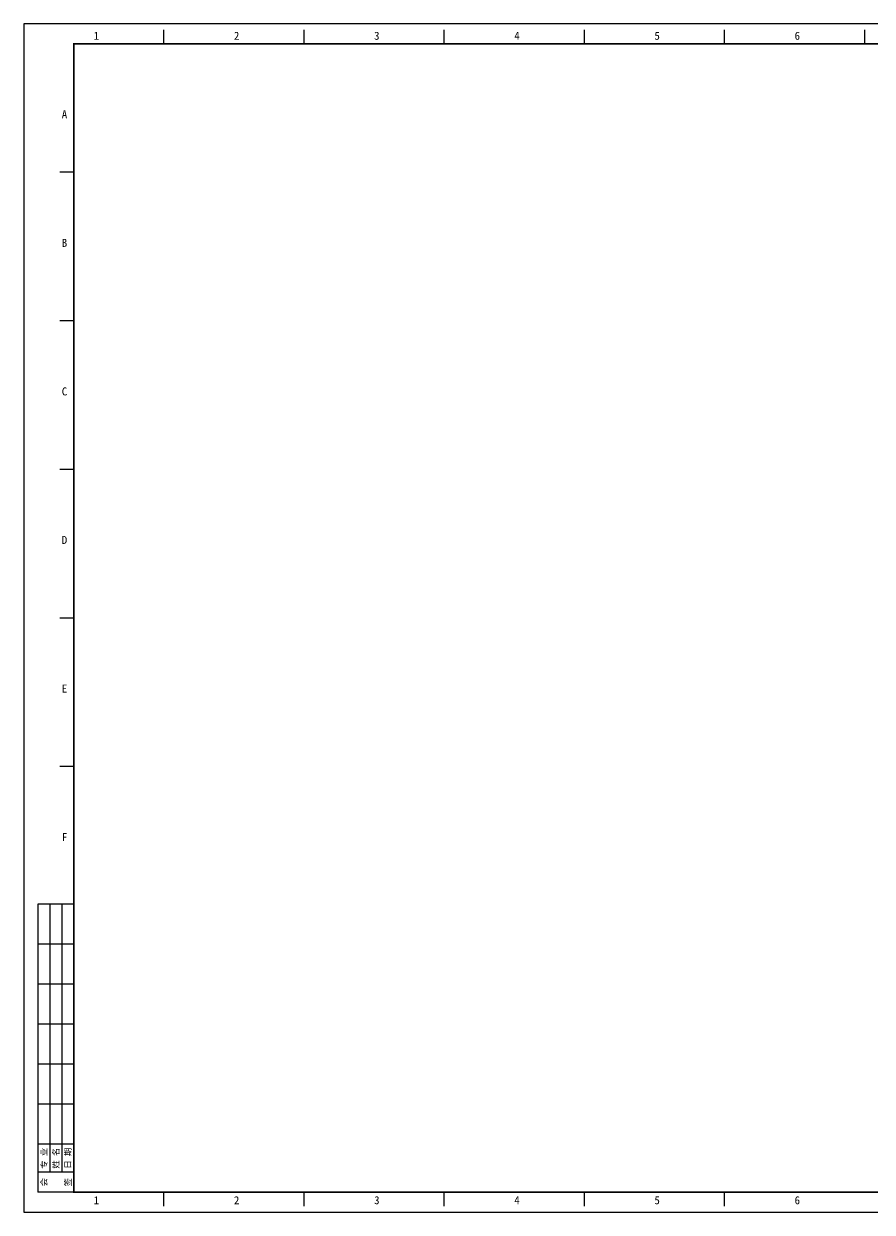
# Model space of a CAD drawing. Extents: x -651 to 190, y -95 to 499.
# Drawn here: x -651 to -227, y -95 to 499 of the extents above; entities that cross this region are included whole.
import ezdxf
from ezdxf.enums import TextEntityAlignment as Align

# ---------------------------------------------------------------- set-up
doc = ezdxf.new("R2010")
doc.units = 0
doc.header["$MEASUREMENT"] = 0
doc.layers.get('0').update_dxf_attribs({"linetype": 'CONTINUOUS'})
doc.styles.add('HUALUC', font='')
doc.styles.get('HUALUC').set_extended_font_data('宋体')

msp = doc.modelspace()

# ---------------------------------------------------------------- linework, layer by layer
for p, q in [((190.15, 499), (-650.85, 499)), ((-650.85, 499), (-650.85, -95)), ((-650.85, 499), (-650.85, -95)), ((-580.77, 489), (-580.77, 496)), ((-510.69, 489), (-510.69, 496)), ((-440.6, 489), (-440.6, 496)), ((-370.52, 489), (-370.52, 496)), ((-300.44, 489), (-300.44, 496)), ((-230.35, 489), (-230.35, 496)), ((-625.85, 489), (-625.85, 489)), ((-625.85, 424.75), (-632.85, 424.75)), ((-625.85, 350.5), (-632.85, 350.5)), ((-625.85, 276.25), (-632.85, 276.25)), ((-625.85, 202), (-632.85, 202)), ((-625.85, 127.75), (-632.85, 127.75)), ((-643.85, 59), (-643.85, -85)), ((-625.85, 59), (-643.85, 59)), ((-637.85, 59), (-637.85, -75)), ((-631.85, 59), (-631.85, -75)), ((-625.85, 39), (-643.85, 39)), ((-625.85, 19), (-643.85, 19)), ((-625.85, -1), (-643.85, -1)), ((-625.85, -21), (-643.85, -21)), ((-625.85, -41), (-643.85, -41)), ((-625.85, -61), (-643.85, -61)), ((-625.85, -75), (-643.85, -75)), ((-625.85, -85), (-643.85, -85)), ((-580.77, -92), (-580.77, -85)), ((-510.69, -92), (-510.69, -85)), ((-440.6, -92), (-440.6, -85)), ((-370.52, -92), (-370.52, -85)), ((-300.44, -92), (-300.44, -85)), ((-650.85, -95), (190.15, -95))]:
    msp.add_line(p, q)
at = {"const_width": 0.8}
msp.add_lwpolyline([(-625.85, -85), (-625.85, 489), (180.15, 489), (180.15, -85)], close=True, dxfattribs=at)

# ---------------------------------------------------------------- texts
at = {"style": 'HUALUC'}
for s, p in [('1', (-615.85, 491)), ('2', (-545.77, 491)), ('3', (-475.69, 491)), ('4', (-405.6, 491)), ('5', (-335.52, 491)), ('6', (-265.44, 491)), ('A', (-631.85, 451.75)), ('B', (-631.85, 387.5)), ('C', (-631.85, 313.25)), ('D', (-631.85, 239)), ('E', (-631.85, 164.75)), ('F', (-631.85, 90.5)), ('1', (-615.85, -91)), ('2', (-545.77, -91)), ('3', (-475.69, -91)), ('4', (-405.6, -91)), ('5', (-335.52, -91)), ('6', (-265.44, -91))]:
    msp.add_text(s, height=4, dxfattribs=at).set_placement(p)
for s, p in [('专 业', (-640.85, -68)), ('姓 名', (-634.85, -68)), ('日 期', (-628.85, -68)), ('会', (-640.85, -80)), ('签', (-628.85, -80))]:
    msp.add_text(s, height=3, rotation=90, dxfattribs=at).set_placement(p, align=Align.MIDDLE)

doc.saveas('drawing.dxf')
